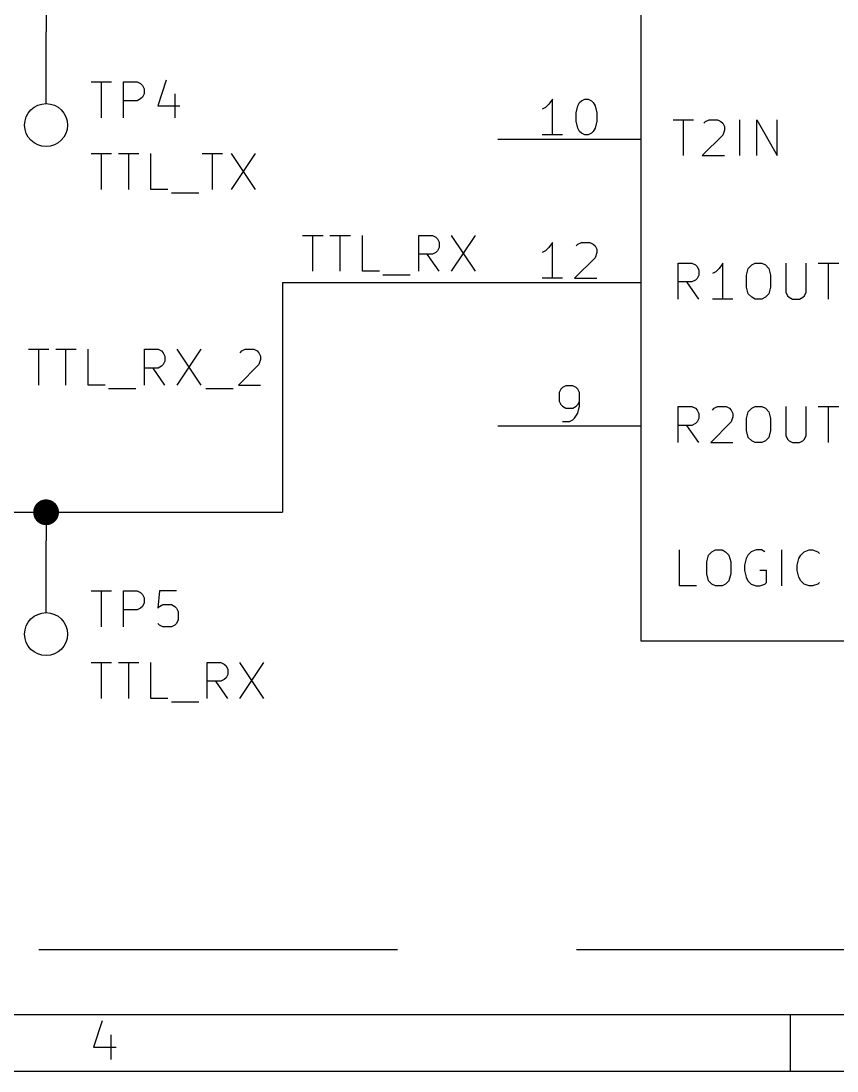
# Model space of a CAD drawing. Extents: x 0.4 to 16.1, y -11.3 to -0.4.
# Drawn here: x 7.195 to 8.333, y -11.299 to -9.835 of the extents above; entities that cross this region are included whole.
import ezdxf

# ---------------------------------------------------------------- set-up
doc = ezdxf.new("R2010")
doc.units = 0
doc.header["$MEASUREMENT"] = 0
doc.linetypes.add('DASHED', pattern=[0.75, 0.5, -0.25])
for name, color, linetype in [('BLACK', 7, 'CONTINUOUS'), ('BLUE3', 171, 'CONTINUOUS'), ('BROWN2', 54, 'CONTINUOUS'), ('CYAN2', 4, 'CONTINUOUS'), ('GREEN2', 3, 'CONTINUOUS'), ('LYELLOW', 51, 'CONTINUOUS'), ('RED2', 1, 'CONTINUOUS')]:
    doc.layers.add(name, color=color, linetype=linetype)

msp = doc.modelspace()

# ---------------------------------------------------------------- linework, layer by layer
at = {"layer": 'BLACK', "linetype": 'CONTINUOUS'}
for p, q in [((7.58789, -10.1339), (7.61646, -10.1339)), ((7.60217, -10.1839), (7.60217, -10.1339)), ((7.62598, -10.1339), (7.65455, -10.1339)), ((7.64027, -10.1839), (7.64027, -10.1339)), ((7.67122, -10.1839), (7.67122, -10.1339)), ((7.74979, -10.1839), (7.74979, -10.1339)), ((7.74979, -10.1339), (7.76884, -10.1339)), ((7.76884, -10.1339), (7.7736, -10.1362)), ((7.79503, -10.1339), (7.82836, -10.1839)), ((7.82836, -10.1339), (7.79503, -10.1839)), ((7.7736, -10.1362), (7.77598, -10.1386)), ((7.77598, -10.1386), (7.77836, -10.1434)), ((7.77836, -10.1434), (7.77836, -10.1505)), ((7.76884, -10.1601), (7.74979, -10.1601)), ((7.77836, -10.1839), (7.7617, -10.1601)), ((7.7736, -10.1577), (7.76884, -10.1601)), ((7.77598, -10.1553), (7.7736, -10.1577)), ((7.77836, -10.1505), (7.77598, -10.1553)), ((7.69503, -10.1839), (7.67122, -10.1839)), ((7.69979, -10.1886), (7.73789, -10.1886))]:
    msp.add_line(p, q, dxfattribs=at)
at = {"layer": 'BLUE3', "linetype": 'DASHED'}
msp.add_line((6.47, -11.13), (10.93, -11.13), dxfattribs=at)
at = {"layer": 'BROWN2', "linetype": 'CONTINUOUS'}
for p, q in [((7.20539, -10.2926), (7.23396, -10.2926)), ((7.21967, -10.3426), (7.21967, -10.2926)), ((7.24348, -10.2926), (7.27205, -10.2926)), ((7.25777, -10.3426), (7.25777, -10.2926)), ((7.28872, -10.3426), (7.28872, -10.2926)), ((7.36729, -10.3426), (7.36729, -10.2926)), ((7.36729, -10.2926), (7.38634, -10.2926)), ((7.38634, -10.2926), (7.3911, -10.295)), ((7.3911, -10.295), (7.39348, -10.2974)), ((7.41253, -10.2926), (7.44586, -10.3426)), ((7.44586, -10.2926), (7.41253, -10.3426)), ((7.50063, -10.2974), (7.503, -10.295)), ((7.503, -10.295), (7.50777, -10.2926)), ((7.50777, -10.2926), (7.51967, -10.2926)), ((7.51967, -10.2926), (7.52443, -10.295)), ((7.52443, -10.295), (7.52681, -10.2974)), ((7.39348, -10.2974), (7.39586, -10.3021)), ((7.39586, -10.3093), (7.39348, -10.314)), ((7.39586, -10.3021), (7.39586, -10.3093)), ((7.52681, -10.2974), (7.5292, -10.3021)), ((7.5292, -10.3069), (7.52681, -10.314)), ((7.5292, -10.3021), (7.5292, -10.3069)), ((7.38634, -10.3188), (7.36729, -10.3188)), ((7.39586, -10.3426), (7.3792, -10.3188)), ((7.3911, -10.3164), (7.38634, -10.3188)), ((7.39348, -10.314), (7.3911, -10.3164)), ((7.52681, -10.314), (7.49824, -10.3426)), ((7.31253, -10.3426), (7.28872, -10.3426)), ((7.31729, -10.3474), (7.35539, -10.3474)), ((7.453, -10.3474), (7.4911, -10.3474)), ((7.49824, -10.3426), (7.5292, -10.3426))]:
    msp.add_line(p, q, dxfattribs=at)
at = {"layer": 'CYAN2', "linetype": 'CONTINUOUS'}
for p, q in [((7.29288, -9.91976), (7.32145, -9.91976)), ((7.30717, -9.96976), (7.30717, -9.91976)), ((7.33812, -9.96976), (7.33812, -9.91976)), ((7.33812, -9.91976), (7.35717, -9.91976)), ((7.35717, -9.91976), (7.36193, -9.92214)), ((7.36193, -9.92214), (7.36431, -9.92452)), ((7.36431, -9.92452), (7.36669, -9.92928)), ((7.36669, -9.92928), (7.36669, -9.93642)), ((7.39765, -9.91737), (7.38574, -9.95309)), ((7.36193, -9.94356), (7.35717, -9.94594)), ((7.36431, -9.94119), (7.36193, -9.94356)), ((7.36669, -9.93642), (7.36431, -9.94119)), ((7.40955, -9.93642), (7.40955, -9.96976)), ((7.35717, -9.94594), (7.33812, -9.94594)), ((7.38574, -9.95309), (7.41669, -9.95309)), ((8.10476, -9.97262), (8.13333, -9.97262)), ((8.11905, -10.0226), (8.11905, -9.97262)), ((8.15, -9.975), (8.15476, -9.97262)), ((8.15476, -9.97262), (8.16667, -9.97262)), ((8.16667, -9.97262), (8.17143, -9.975)), ((8.19762, -10.0226), (8.19762, -9.97262)), ((8.22143, -10.0226), (8.22143, -9.97262)), ((8.22143, -9.97262), (8.25, -10.0226)), ((8.25, -10.0226), (8.25, -9.97262)), ((8.14762, -9.97738), (8.15, -9.975)), ((8.17143, -9.975), (8.17381, -9.97738)), ((8.17381, -9.97738), (8.17619, -9.98214)), ((8.17619, -9.9869), (8.17381, -9.99405)), ((8.17619, -9.98214), (8.17619, -9.9869)), ((8.17381, -9.99405), (8.14524, -10.0226)), ((7.29289, -10.0196), (7.32146, -10.0196)), ((7.30717, -10.0696), (7.30717, -10.0196)), ((7.33098, -10.0196), (7.35955, -10.0196)), ((7.34526, -10.0696), (7.34526, -10.0196)), ((7.37622, -10.0696), (7.37622, -10.0196)), ((7.44765, -10.0196), (7.47622, -10.0196)), ((7.46193, -10.0696), (7.46193, -10.0196)), ((7.48812, -10.0196), (7.52146, -10.0696)), ((7.52146, -10.0196), (7.48812, -10.0696)), ((8.14524, -10.0226), (8.17619, -10.0226)), ((7.40003, -10.0696), (7.37622, -10.0696)), ((7.40479, -10.0744), (7.44289, -10.0744)), ((8.1119, -10.2226), (8.1119, -10.1726)), ((8.1119, -10.1726), (8.13095, -10.1726)), ((8.13095, -10.1726), (8.13571, -10.175)), ((8.13571, -10.175), (8.13809, -10.1774)), ((8.13809, -10.1774), (8.14047, -10.1821)), ((8.17381, -10.1726), (8.16905, -10.1798)), ((8.17381, -10.2226), (8.17381, -10.1726)), ((8.20952, -10.1798), (8.21428, -10.175)), ((8.21428, -10.175), (8.21905, -10.1726)), ((8.21905, -10.1726), (8.22857, -10.1726)), ((8.22857, -10.1726), (8.23333, -10.175)), ((8.23333, -10.175), (8.23809, -10.1798)), ((8.2619, -10.1726), (8.2619, -10.2131)), ((8.29047, -10.2131), (8.29047, -10.1726)), ((8.30714, -10.1726), (8.33571, -10.1726)), ((8.32143, -10.2226), (8.32143, -10.1726)), ((8.14047, -10.1893), (8.13809, -10.194)), ((8.14047, -10.1821), (8.14047, -10.1893)), ((8.16428, -10.1845), (8.15952, -10.1869)), ((8.16905, -10.1798), (8.16428, -10.1845)), ((8.20714, -10.1893), (8.20952, -10.1798)), ((8.20714, -10.2059), (8.20714, -10.1893)), ((8.23809, -10.1798), (8.24047, -10.1893)), ((8.24047, -10.1893), (8.24047, -10.2059)), ((8.13095, -10.1988), (8.1119, -10.1988)), ((8.14047, -10.2226), (8.12381, -10.1988)), ((8.13571, -10.1964), (8.13095, -10.1988)), ((8.13809, -10.194), (8.13571, -10.1964)), ((8.20952, -10.2155), (8.20714, -10.2059)), ((8.24047, -10.2059), (8.23809, -10.2155)), ((8.21428, -10.2202), (8.20952, -10.2155)), ((8.21905, -10.2226), (8.21428, -10.2202)), ((8.23333, -10.2202), (8.22857, -10.2226)), ((8.23809, -10.2155), (8.23333, -10.2202)), ((8.2619, -10.2131), (8.26428, -10.2179)), ((8.26428, -10.2179), (8.26667, -10.2202)), ((8.26667, -10.2202), (8.27143, -10.2226)), ((8.28095, -10.2226), (8.28571, -10.2202)), ((8.28571, -10.2202), (8.28809, -10.2179)), ((8.28809, -10.2179), (8.29047, -10.2131)), ((8.18809, -10.2226), (8.15952, -10.2226)), ((8.22857, -10.2226), (8.21905, -10.2226)), ((8.27143, -10.2226), (8.28095, -10.2226)), ((8.1119, -10.4226), (8.1119, -10.3726)), ((8.1119, -10.3726), (8.13095, -10.3726)), ((8.13095, -10.3726), (8.13571, -10.375)), ((8.13571, -10.375), (8.13809, -10.3774)), ((8.13809, -10.3774), (8.14047, -10.3821)), ((8.14047, -10.3821), (8.14047, -10.3893)), ((8.15952, -10.3774), (8.1619, -10.375)), ((8.1619, -10.375), (8.16667, -10.3726)), ((8.16667, -10.3726), (8.17857, -10.3726)), ((8.17857, -10.3726), (8.18333, -10.375)), ((8.18333, -10.375), (8.18571, -10.3774)), ((8.18571, -10.3774), (8.18809, -10.3821)), ((8.18809, -10.3821), (8.18809, -10.3869)), ((8.20714, -10.3893), (8.20952, -10.3798)), ((8.20952, -10.3798), (8.21428, -10.375)), ((8.21428, -10.375), (8.21905, -10.3726)), ((8.21905, -10.3726), (8.22857, -10.3726)), ((8.22857, -10.3726), (8.23333, -10.375)), ((8.23333, -10.375), (8.23809, -10.3798)), ((8.23809, -10.3798), (8.24047, -10.3893)), ((8.2619, -10.3726), (8.2619, -10.4131)), ((8.29047, -10.4131), (8.29047, -10.3726)), ((8.30714, -10.3726), (8.33571, -10.3726)), ((8.32143, -10.4226), (8.32143, -10.3726)), ((8.13571, -10.3964), (8.13095, -10.3988)), ((8.13809, -10.394), (8.13571, -10.3964)), ((8.14047, -10.3893), (8.13809, -10.394)), ((8.18571, -10.394), (8.15714, -10.4226)), ((8.18809, -10.3869), (8.18571, -10.394)), ((8.20714, -10.4059), (8.20714, -10.3893)), ((8.24047, -10.3893), (8.24047, -10.4059)), ((8.13095, -10.3988), (8.1119, -10.3988)), ((8.14047, -10.4226), (8.12381, -10.3988)), ((8.20952, -10.4155), (8.20714, -10.4059)), ((8.24047, -10.4059), (8.23809, -10.4155)), ((8.15714, -10.4226), (8.18809, -10.4226)), ((8.21428, -10.4202), (8.20952, -10.4155)), ((8.21905, -10.4226), (8.21428, -10.4202)), ((8.22857, -10.4226), (8.21905, -10.4226)), ((8.23333, -10.4202), (8.22857, -10.4226)), ((8.23809, -10.4155), (8.23333, -10.4202)), ((8.2619, -10.4131), (8.26428, -10.4179)), ((8.26428, -10.4179), (8.26667, -10.4202)), ((8.26667, -10.4202), (8.27143, -10.4226)), ((8.27143, -10.4226), (8.28095, -10.4226)), ((8.28095, -10.4226), (8.28571, -10.4202)), ((8.28571, -10.4202), (8.28809, -10.4179)), ((8.28809, -10.4179), (8.29047, -10.4131)), ((7.29288, -10.6298), (7.32145, -10.6298)), ((7.30717, -10.6798), (7.30717, -10.6298)), ((7.33812, -10.6798), (7.33812, -10.6298)), ((7.33812, -10.6298), (7.35717, -10.6298)), ((7.35717, -10.6298), (7.36193, -10.6321)), ((7.36193, -10.6321), (7.36431, -10.6345)), ((7.38812, -10.6298), (7.38574, -10.6536)), ((7.41193, -10.6298), (7.38812, -10.6298)), ((7.36431, -10.6345), (7.36669, -10.6393)), ((7.36669, -10.6464), (7.36431, -10.6512)), ((7.36669, -10.6393), (7.36669, -10.6464)), ((7.35717, -10.6559), (7.33812, -10.6559)), ((7.36193, -10.6536), (7.35717, -10.6559)), ((7.36431, -10.6512), (7.36193, -10.6536)), ((7.38574, -10.6536), (7.38812, -10.6512)), ((7.38812, -10.6512), (7.39288, -10.6488)), ((7.39288, -10.6488), (7.40479, -10.6488)), ((7.40479, -10.6488), (7.40955, -10.6512)), ((7.40955, -10.6512), (7.41193, -10.6536)), ((7.41193, -10.6536), (7.41431, -10.6583)), ((7.41431, -10.6583), (7.41431, -10.6702)), ((7.38812, -10.6774), (7.38574, -10.675)), ((7.41193, -10.675), (7.40955, -10.6774)), ((7.41431, -10.6702), (7.41193, -10.675)), ((7.39288, -10.6798), (7.38812, -10.6774)), ((7.40479, -10.6798), (7.39288, -10.6798)), ((7.40955, -10.6774), (7.40479, -10.6798)), ((7.29289, -10.7296), (7.32146, -10.7296)), ((7.30717, -10.7796), (7.30717, -10.7296)), ((7.33098, -10.7296), (7.35955, -10.7296)), ((7.34526, -10.7796), (7.34526, -10.7296)), ((7.37622, -10.7796), (7.37622, -10.7296)), ((7.45479, -10.7796), (7.45479, -10.7296)), ((7.45479, -10.7296), (7.47384, -10.7296)), ((7.47384, -10.7296), (7.4786, -10.732)), ((7.4786, -10.732), (7.48098, -10.7344)), ((7.48098, -10.7344), (7.48336, -10.7392)), ((7.50003, -10.7296), (7.53336, -10.7796)), ((7.53336, -10.7296), (7.50003, -10.7796)), ((7.48336, -10.7463), (7.48098, -10.7511)), ((7.48336, -10.7392), (7.48336, -10.7463)), ((7.47384, -10.7558), (7.45479, -10.7558)), ((7.48336, -10.7796), (7.46669, -10.7558)), ((7.4786, -10.7534), (7.47384, -10.7558)), ((7.48098, -10.7511), (7.4786, -10.7534)), ((7.40003, -10.7796), (7.37622, -10.7796)), ((7.40479, -10.7844), (7.44289, -10.7844))]:
    msp.add_line(p, q, dxfattribs=at)
at = {"layer": 'GREEN2', "linetype": 'CONTINUOUS'}
for p, q in [((7.23, -9.8), (7.23, -9.85)), ((7.56, -10.2), (7.56, -10.52)), ((7.86, -10.2), (7.56, -10.2)), ((7.14, -10.52), (7.23, -10.52)), ((7.23, -10.52), (7.23, -10.56)), ((7.23, -10.52), (7.56, -10.52))]:
    msp.add_line(p, q, dxfattribs=at)
at = {"layer": 'GREEN2', "const_width": 0.018}
msp.add_lwpolyline([(7.221, -10.52, 1), (7.239, -10.52, 1)], format="xyb", close=True, dxfattribs=at)
at = {"layer": 'LYELLOW', "linetype": 'CONTINUOUS'}
for p, q in [((8.06, -10.7), (8.06, -8.7)), ((9.26, -10.7), (8.06, -10.7))]:
    msp.add_line(p, q, dxfattribs=at)
at = {"layer": 'RED2', "linetype": 'CONTINUOUS'}
for p, q in [((8.06, -10.7), (8.06, -8.7)), ((8.06, -10.7), (8.06, -8.7)), ((7.23, -9.95), (7.23, -9.85)), ((7.93619, -9.94362), (7.93143, -9.95076)), ((7.93619, -9.99362), (7.93619, -9.94362)), ((7.97667, -9.946), (7.98143, -9.94362)), ((7.98143, -9.94362), (7.98619, -9.94362)), ((7.98619, -9.94362), (7.99095, -9.946)), ((7.92667, -9.95552), (7.9219, -9.9579)), ((7.93143, -9.95076), (7.92667, -9.95552)), ((7.96952, -9.96267), (7.9719, -9.95314)), ((7.9719, -9.95314), (7.97428, -9.94838)), ((7.97428, -9.94838), (7.97667, -9.946)), ((7.99095, -9.946), (7.99333, -9.94838)), ((7.99333, -9.94838), (7.99571, -9.95314)), ((7.99571, -9.95314), (7.99809, -9.96267)), ((7.96952, -9.97457), (7.96952, -9.96267)), ((7.99809, -9.96267), (7.99809, -9.97457)), ((7.9719, -9.98409), (7.96952, -9.97457)), ((7.97428, -9.98885), (7.9719, -9.98409)), ((7.99571, -9.98409), (7.99333, -9.98885)), ((7.99809, -9.97457), (7.99571, -9.98409)), ((8.06, -10), (7.86, -10)), ((7.95047, -9.99362), (7.9219, -9.99362)), ((7.97667, -9.99124), (7.97428, -9.98885)), ((7.98143, -9.99362), (7.97667, -9.99124)), ((7.98619, -9.99362), (7.98143, -9.99362)), ((7.99095, -9.99124), (7.98619, -9.99362)), ((7.99333, -9.98885), (7.99095, -9.99124)), ((7.93619, -10.1436), (7.93143, -10.1508)), ((7.93619, -10.1936), (7.93619, -10.1436)), ((7.96952, -10.1484), (7.9719, -10.146)), ((7.9719, -10.146), (7.97667, -10.1436)), ((7.97667, -10.1436), (7.98857, -10.1436)), ((7.98857, -10.1436), (7.99333, -10.146)), ((7.99333, -10.146), (7.99571, -10.1484)), ((7.99571, -10.1484), (7.99809, -10.1531)), ((7.92667, -10.1555), (7.9219, -10.1579)), ((7.93143, -10.1508), (7.92667, -10.1555)), ((7.99809, -10.1579), (7.99571, -10.165)), ((7.99809, -10.1531), (7.99809, -10.1579)), ((7.99571, -10.165), (7.96714, -10.1936)), ((8.06, -10.2), (7.86, -10.2)), ((7.95047, -10.1936), (7.9219, -10.1936)), ((7.96714, -10.1936), (7.99809, -10.1936)), ((7.94809, -10.3484), (7.94571, -10.3531)), ((7.94571, -10.3531), (7.94571, -10.365)), ((7.95047, -10.346), (7.94809, -10.3484)), ((7.95524, -10.3436), (7.95047, -10.346)), ((7.96476, -10.3436), (7.95524, -10.3436)), ((7.96952, -10.346), (7.96476, -10.3436)), ((7.9719, -10.3484), (7.96952, -10.346)), ((7.97428, -10.3531), (7.9719, -10.3484)), ((7.97428, -10.3722), (7.97428, -10.3531)), ((7.94571, -10.365), (7.94809, -10.3698)), ((7.9719, -10.3698), (7.97428, -10.365)), ((7.94809, -10.3698), (7.95047, -10.3722)), ((7.95047, -10.3722), (7.95524, -10.3746)), ((7.95524, -10.3746), (7.96476, -10.3746)), ((7.96476, -10.3746), (7.96952, -10.3722)), ((7.96714, -10.3889), (7.9719, -10.3817)), ((7.96952, -10.3722), (7.9719, -10.3698)), ((7.9719, -10.3817), (7.97428, -10.3722)), ((7.95047, -10.3936), (7.96, -10.3936)), ((7.96, -10.3936), (7.96476, -10.3912)), ((7.96476, -10.3912), (7.96714, -10.3889)), ((8.06, -10.4), (7.86, -10.4)), ((7.23, -10.66), (7.23, -10.56)), ((8.11357, -10.6226), (8.11357, -10.5726)), ((8.15881, -10.575), (8.16357, -10.5726)), ((8.16357, -10.5726), (8.17309, -10.5726)), ((8.17309, -10.5726), (8.17785, -10.575)), ((8.22071, -10.5726), (8.21357, -10.575)), ((8.22785, -10.5726), (8.22071, -10.5726)), ((8.23262, -10.575), (8.22785, -10.5726)), ((8.25643, -10.6226), (8.25643, -10.5726)), ((8.28738, -10.575), (8.29452, -10.5726)), ((8.29452, -10.5726), (8.29928, -10.5726)), ((8.29928, -10.5726), (8.30643, -10.575)), ((8.15167, -10.5893), (8.15405, -10.5798)), ((8.15405, -10.5798), (8.15881, -10.575)), ((8.17785, -10.575), (8.18262, -10.5798)), ((8.18262, -10.5798), (8.185, -10.5893)), ((8.20643, -10.5845), (8.20405, -10.594)), ((8.20881, -10.5798), (8.20643, -10.5845)), ((8.21357, -10.575), (8.20881, -10.5798)), ((8.27785, -10.594), (8.28024, -10.5845)), ((8.28024, -10.5845), (8.28262, -10.5798)), ((8.28262, -10.5798), (8.28738, -10.575)), ((8.30643, -10.575), (8.30881, -10.5774)), ((8.15167, -10.6059), (8.15167, -10.5893)), ((8.185, -10.5893), (8.185, -10.6059)), ((8.20405, -10.594), (8.20405, -10.6012)), ((8.20405, -10.6012), (8.20643, -10.6107)), ((8.235, -10.6012), (8.22547, -10.6012)), ((8.235, -10.6179), (8.235, -10.6012)), ((8.27785, -10.6012), (8.27785, -10.594)), ((8.28024, -10.6107), (8.27785, -10.6012)), ((8.15405, -10.6155), (8.15167, -10.6059)), ((8.15881, -10.6202), (8.15405, -10.6155)), ((8.18262, -10.6155), (8.17785, -10.6202)), ((8.185, -10.6059), (8.18262, -10.6155)), ((8.20643, -10.6107), (8.20881, -10.6155)), ((8.20881, -10.6155), (8.21357, -10.6202)), ((8.28262, -10.6155), (8.28024, -10.6107)), ((8.28738, -10.6202), (8.28262, -10.6155)), ((8.13738, -10.6226), (8.11357, -10.6226)), ((8.16357, -10.6226), (8.15881, -10.6202)), ((8.17309, -10.6226), (8.16357, -10.6226)), ((8.17785, -10.6202), (8.17309, -10.6226)), ((8.21357, -10.6202), (8.22071, -10.6226)), ((8.22071, -10.6226), (8.22547, -10.6226)), ((8.22547, -10.6226), (8.23262, -10.6202)), ((8.23262, -10.6202), (8.235, -10.6179)), ((8.29452, -10.6226), (8.28738, -10.6202)), ((8.29928, -10.6226), (8.29452, -10.6226)), ((8.30643, -10.6202), (8.29928, -10.6226)), ((8.30881, -10.6179), (8.30643, -10.6202)), ((9.26, -10.7), (8.06, -10.7)), ((9.26, -10.7), (8.06, -10.7)), ((0.472441, -11.2206), (16.0626, -11.2206)), ((7.30835, -11.2295), (7.29617, -11.266)), ((8.26772, -11.2206), (8.26772, -11.2993)), ((7.32054, -11.249), (7.32054, -11.2831)), ((7.29617, -11.266), (7.32785, -11.266)), ((0.393701, -11.2993), (16.1413, -11.2993))]:
    msp.add_line(p, q, dxfattribs=at)
at = {"layer": 'RED2'}
for centre in [(7.23, -9.98), (7.23, -10.69)]:
    msp.add_circle(centre, 0.03, dxfattribs=at)

doc.saveas('drawing.dxf')
